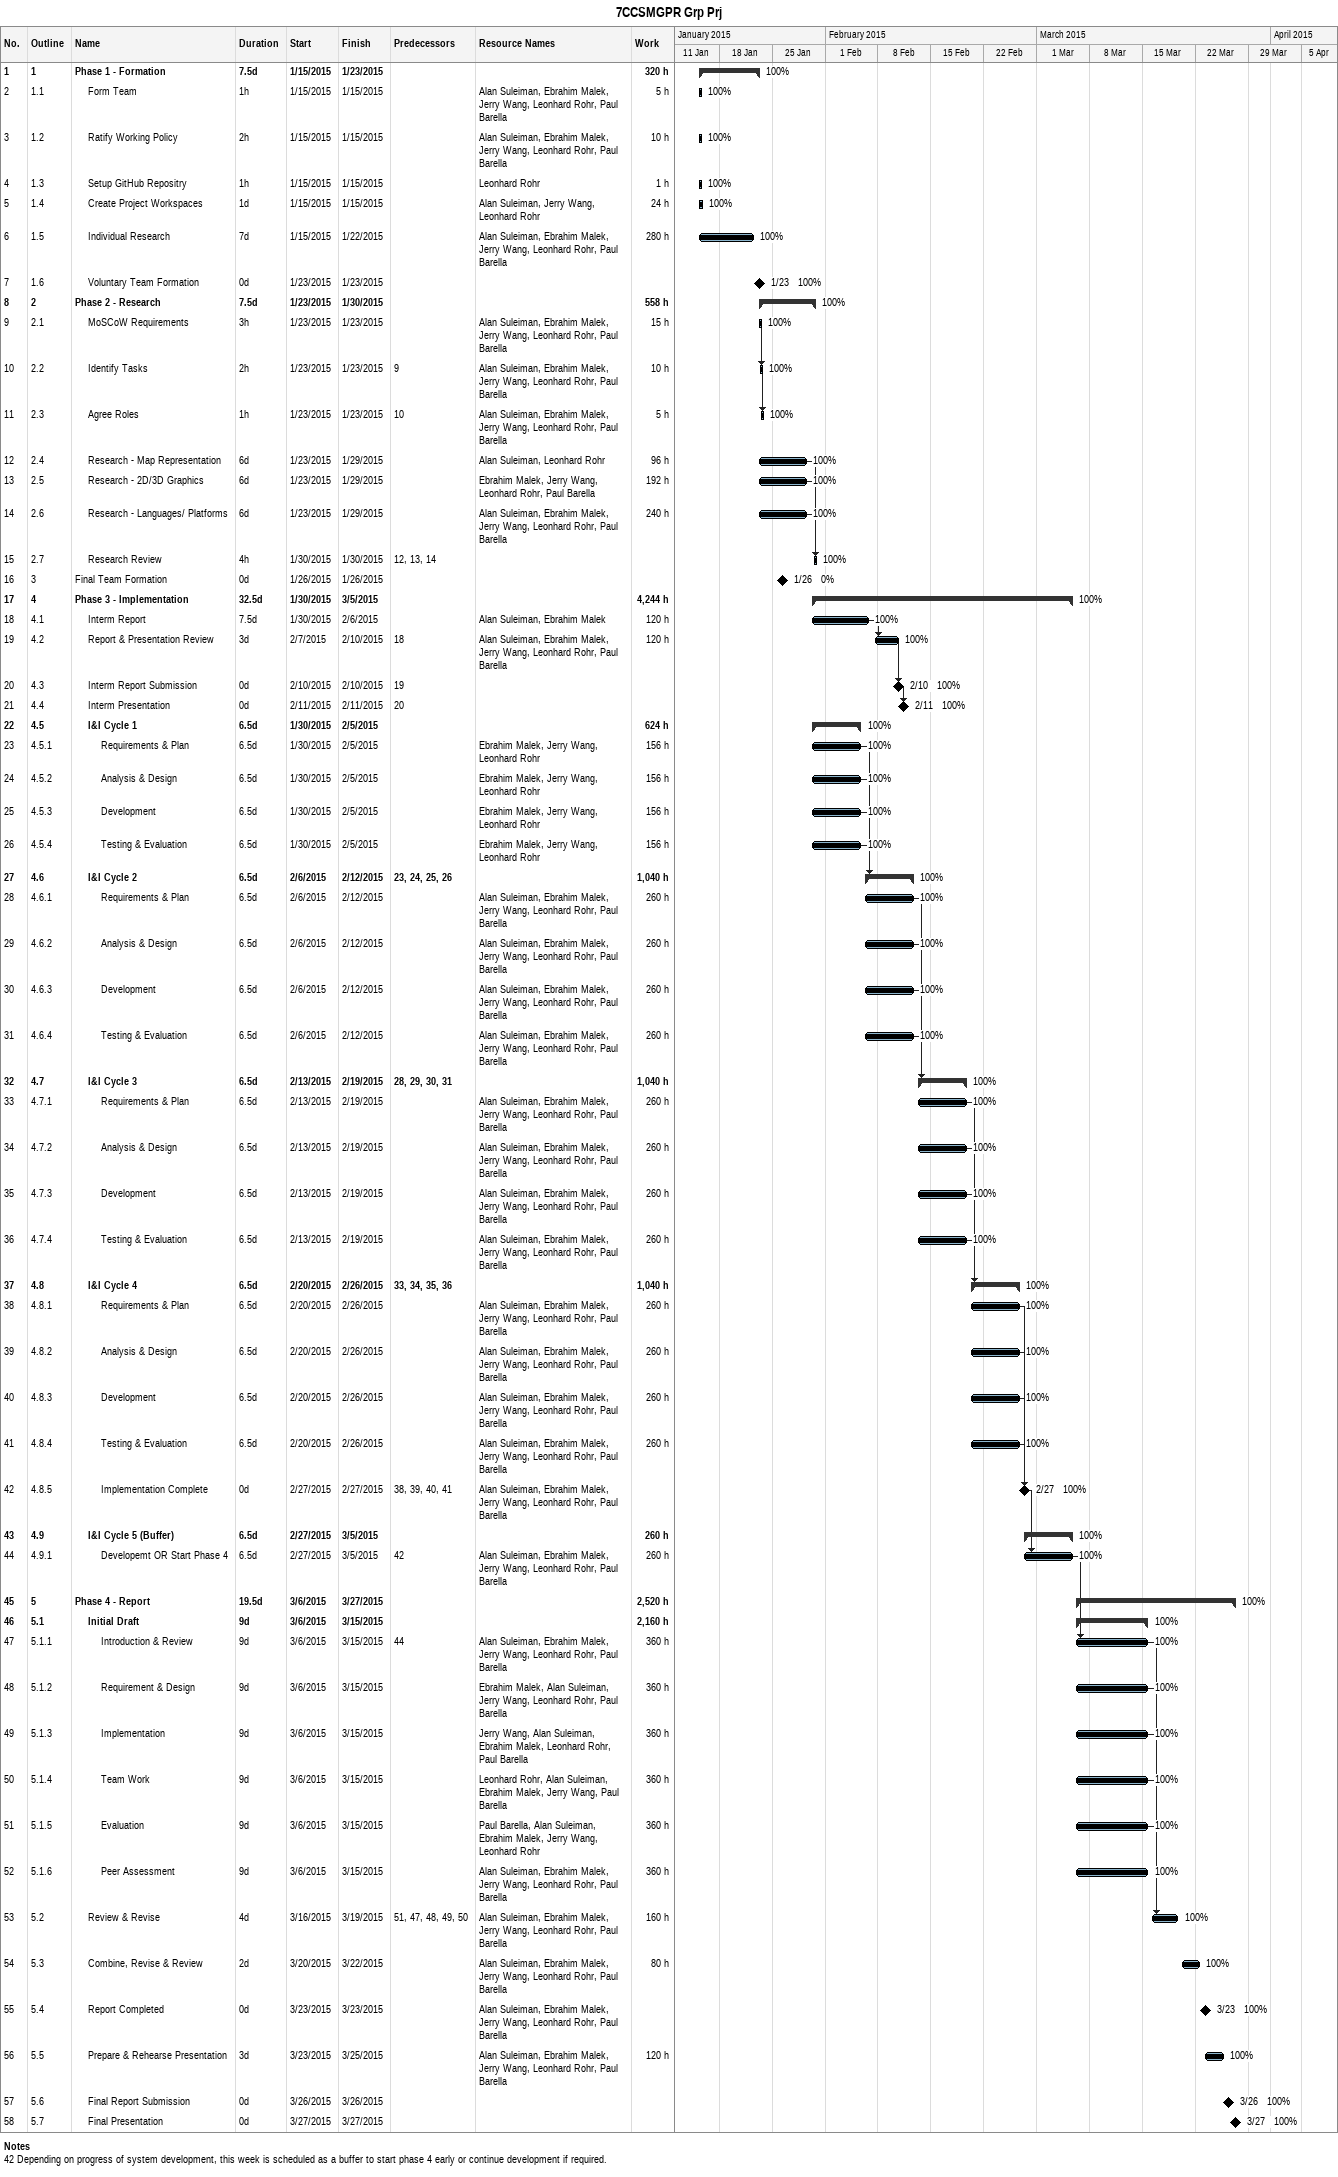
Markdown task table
7CCSMGPR Grp Prj

| ID | WBS | Task | Duration | Start | Finish | Predecessors | Resources | % complete | Work (h) |
|---|---|---|---|---|---|---|---|---|---|
| 1 | 1 | **Phase 1 - Formation** | 7.5d | 2015-01-15 | 2015-01-23 |  |  | 100 | 320 |
| 2 | 1.1 | Form Team | 1h | 2015-01-15 | 2015-01-15 |  | Alan Suleiman, Ebrahim Malek, Jerry Wang, Leonhard Rohr, Paul Barella | 100 | 5 |
| 3 | 1.2 | Ratify Working Policy | 2h | 2015-01-15 | 2015-01-15 |  | Alan Suleiman, Ebrahim Malek, Jerry Wang, Leonhard Rohr, Paul Barella | 100 | 10 |
| 4 | 1.3 | Setup GitHub Repositry | 1h | 2015-01-15 | 2015-01-15 |  | Leonhard Rohr | 100 | 1 |
| 5 | 1.4 | Create Project Workspaces | 1d | 2015-01-15 | 2015-01-15 |  | Alan Suleiman, Jerry Wang, Leonhard Rohr | 100 | 24 |
| 6 | 1.5 | Individual Research | 7d | 2015-01-15 | 2015-01-22 |  | Alan Suleiman, Ebrahim Malek, Jerry Wang, Leonhard Rohr, Paul Barella | 100 | 280 |
| 7 | 1.6 | Voluntary Team Formation | 0d | 2015-01-23 | 2015-01-23 |  |  | 100 |  |
| 8 | 2 | **Phase 2 - Research** | 7.5d | 2015-01-23 | 2015-01-30 |  |  | 100 | 558 |
| 9 | 2.1 | MoSCoW Requirements | 3h | 2015-01-23 | 2015-01-23 |  | Alan Suleiman, Ebrahim Malek, Jerry Wang, Leonhard Rohr, Paul Barella | 100 | 15 |
| 10 | 2.2 | Identify Tasks | 2h | 2015-01-23 | 2015-01-23 | 9 | Alan Suleiman, Ebrahim Malek, Jerry Wang, Leonhard Rohr, Paul Barella | 100 | 10 |
| 11 | 2.3 | Agree Roles | 1h | 2015-01-23 | 2015-01-23 | 10 | Alan Suleiman, Ebrahim Malek, Jerry Wang, Leonhard Rohr, Paul Barella | 100 | 5 |
| 12 | 2.4 | Research - Map Representation | 6d | 2015-01-23 | 2015-01-29 |  | Alan Suleiman, Leonhard Rohr | 100 | 96 |
| 13 | 2.5 | Research - 2D/3D Graphics | 6d | 2015-01-23 | 2015-01-29 |  | Ebrahim Malek, Jerry Wang, Leonhard Rohr, Paul Barella | 100 | 192 |
| 14 | 2.6 | Research - Languages/ Platforms | 6d | 2015-01-23 | 2015-01-29 |  | Alan Suleiman, Ebrahim Malek, Jerry Wang, Leonhard Rohr, Paul Barella | 100 | 240 |
| 15 | 2.7 | Research Review | 4h | 2015-01-30 | 2015-01-30 | 12, 13, 14 |  | 100 |  |
| 16 | 3 | Final Team Formation | 0d | 2015-01-26 | 2015-01-26 |  |  | 0 |  |
| 17 | 4 | **Phase 3 - Implementation** | 32.5d | 2015-01-30 | 2015-03-05 |  |  | 100 | 4244 |
| 18 | 4.1 | Interm Report | 7.5d | 2015-01-30 | 2015-02-06 |  | Alan Suleiman, Ebrahim Malek | 100 | 120 |
| 19 | 4.2 | Report & Presentation Review | 3d | 2015-02-07 | 2015-02-10 | 18 | Alan Suleiman, Ebrahim Malek, Jerry Wang, Leonhard Rohr, Paul Barella | 100 | 120 |
| 20 | 4.3 | Interm Report Submission | 0d | 2015-02-10 | 2015-02-10 | 19 |  | 100 |  |
| 21 | 4.4 | Interm Presentation | 0d | 2015-02-11 | 2015-02-11 | 20 |  | 100 |  |
| 22 | 4.5 | **I&I Cycle 1** | 6.5d | 2015-01-30 | 2015-02-05 |  |  | 100 | 624 |
| 23 | 4.5.1 | Requirements & Plan | 6.5d | 2015-01-30 | 2015-02-05 |  | Ebrahim Malek, Jerry Wang, Leonhard Rohr | 100 | 156 |
| 24 | 4.5.2 | Analysis & Design | 6.5d | 2015-01-30 | 2015-02-05 |  | Ebrahim Malek, Jerry Wang, Leonhard Rohr | 100 | 156 |
| 25 | 4.5.3 | Development | 6.5d | 2015-01-30 | 2015-02-05 |  | Ebrahim Malek, Jerry Wang, Leonhard Rohr | 100 | 156 |
| 26 | 4.5.4 | Testing & Evaluation | 6.5d | 2015-01-30 | 2015-02-05 |  | Ebrahim Malek, Jerry Wang, Leonhard Rohr | 100 | 156 |
| 27 | 4.6 | **I&I Cycle 2** | 6.5d | 2015-02-06 | 2015-02-12 | 23, 24, 25, 26 |  | 100 | 1040 |
| 28 | 4.6.1 | Requirements & Plan | 6.5d | 2015-02-06 | 2015-02-12 |  | Alan Suleiman, Ebrahim Malek, Jerry Wang, Leonhard Rohr, Paul Barella | 100 | 260 |
| 29 | 4.6.2 | Analysis & Design | 6.5d | 2015-02-06 | 2015-02-12 |  | Alan Suleiman, Ebrahim Malek, Jerry Wang, Leonhard Rohr, Paul Barella | 100 | 260 |
| 30 | 4.6.3 | Development | 6.5d | 2015-02-06 | 2015-02-12 |  | Alan Suleiman, Ebrahim Malek, Jerry Wang, Leonhard Rohr, Paul Barella | 100 | 260 |
| 31 | 4.6.4 | Testing & Evaluation | 6.5d | 2015-02-06 | 2015-02-12 |  | Alan Suleiman, Ebrahim Malek, Jerry Wang, Leonhard Rohr, Paul Barella | 100 | 260 |
| 32 | 4.7 | **I&I Cycle 3** | 6.5d | 2015-02-13 | 2015-02-19 | 28, 29, 30, 31 |  | 100 | 1040 |
| 33 | 4.7.1 | Requirements & Plan | 6.5d | 2015-02-13 | 2015-02-19 |  | Alan Suleiman, Ebrahim Malek, Jerry Wang, Leonhard Rohr, Paul Barella | 100 | 260 |
| 34 | 4.7.2 | Analysis & Design | 6.5d | 2015-02-13 | 2015-02-19 |  | Alan Suleiman, Ebrahim Malek, Jerry Wang, Leonhard Rohr, Paul Barella | 100 | 260 |
| 35 | 4.7.3 | Development | 6.5d | 2015-02-13 | 2015-02-19 |  | Alan Suleiman, Ebrahim Malek, Jerry Wang, Leonhard Rohr, Paul Barella | 100 | 260 |
| 36 | 4.7.4 | Testing & Evaluation | 6.5d | 2015-02-13 | 2015-02-19 |  | Alan Suleiman, Ebrahim Malek, Jerry Wang, Leonhard Rohr, Paul Barella | 100 | 260 |
| 37 | 4.8 | **I&I Cycle 4** | 6.5d | 2015-02-20 | 2015-02-26 | 33, 34, 35, 36 |  | 100 | 1040 |
| 38 | 4.8.1 | Requirements & Plan | 6.5d | 2015-02-20 | 2015-02-26 |  | Alan Suleiman, Ebrahim Malek, Jerry Wang, Leonhard Rohr, Paul Barella | 100 | 260 |
| 39 | 4.8.2 | Analysis & Design | 6.5d | 2015-02-20 | 2015-02-26 |  | Alan Suleiman, Ebrahim Malek, Jerry Wang, Leonhard Rohr, Paul Barella | 100 | 260 |
| 40 | 4.8.3 | Development | 6.5d | 2015-02-20 | 2015-02-26 |  | Alan Suleiman, Ebrahim Malek, Jerry Wang, Leonhard Rohr, Paul Barella | 100 | 260 |
| 41 | 4.8.4 | Testing & Evaluation | 6.5d | 2015-02-20 | 2015-02-26 |  | Alan Suleiman, Ebrahim Malek, Jerry Wang, Leonhard Rohr, Paul Barella | 100 | 260 |
| 42 | 4.8.5 | Implementation Complete | 0d | 2015-02-27 | 2015-02-27 | 38, 39, 40, 41 | Alan Suleiman, Ebrahim Malek, Jerry Wang, Leonhard Rohr, Paul Barella | 100 |  |
| 43 | 4.9 | **I&I Cycle 5 (Buffer)** | 6.5d | 2015-02-27 | 2015-03-05 |  |  | 100 | 260 |
| 44 | 4.9.1 | Developemt OR Start Phase 4 | 6.5d | 2015-02-27 | 2015-03-05 | 42 | Alan Suleiman, Ebrahim Malek, Jerry Wang, Leonhard Rohr, Paul Barella | 100 | 260 |
| 45 | 5 | **Phase 4 - Report** | 19.5d | 2015-03-06 | 2015-03-27 |  |  | 100 | 2520 |
| 46 | 5.1 | **Initial Draft** | 9d | 2015-03-06 | 2015-03-15 |  |  | 100 | 2160 |
| 47 | 5.1.1 | Introduction & Review | 9d | 2015-03-06 | 2015-03-15 | 44 | Alan Suleiman, Ebrahim Malek, Jerry Wang, Leonhard Rohr, Paul Barella | 100 | 360 |
| 48 | 5.1.2 | Requirement & Design | 9d | 2015-03-06 | 2015-03-15 |  | Ebrahim Malek, Alan Suleiman, Jerry Wang, Leonhard Rohr, Paul Barella | 100 | 360 |
| 49 | 5.1.3 | Implementation | 9d | 2015-03-06 | 2015-03-15 |  | Jerry Wang, Alan Suleiman, Ebrahim Malek, Leonhard Rohr, Paul Barella | 100 | 360 |
| 50 | 5.1.4 | Team Work | 9d | 2015-03-06 | 2015-03-15 |  | Leonhard Rohr, Alan Suleiman, Ebrahim Malek, Jerry Wang, Paul Barella | 100 | 360 |
| 51 | 5.1.5 | Evaluation | 9d | 2015-03-06 | 2015-03-15 |  | Paul Barella, Alan Suleiman, Ebrahim Malek, Jerry Wang, Leonhard Rohr | 100 | 360 |
| 52 | 5.1.6 | Peer Assessment | 9d | 2015-03-06 | 2015-03-15 |  | Alan Suleiman, Ebrahim Malek, Jerry Wang, Leonhard Rohr, Paul Barella | 100 | 360 |
| 53 | 5.2 | Review & Revise | 4d | 2015-03-16 | 2015-03-19 | 51, 47, 48, 49, 50 | Alan Suleiman, Ebrahim Malek, Jerry Wang, Leonhard Rohr, Paul Barella | 100 | 160 |
| 54 | 5.3 | Combine, Revise & Review | 2d | 2015-03-20 | 2015-03-22 |  | Alan Suleiman, Ebrahim Malek, Jerry Wang, Leonhard Rohr, Paul Barella | 100 | 80 |
| 55 | 5.4 | Report Completed | 0d | 2015-03-23 | 2015-03-23 |  | Alan Suleiman, Ebrahim Malek, Jerry Wang, Leonhard Rohr, Paul Barella | 100 |  |
| 56 | 5.5 | Prepare & Rehearse Presentation | 3d | 2015-03-23 | 2015-03-25 |  | Alan Suleiman, Ebrahim Malek, Jerry Wang, Leonhard Rohr, Paul Barella | 100 | 120 |
| 57 | 5.6 | Final Report Submission | 0d | 2015-03-26 | 2015-03-26 |  |  | 100 |  |
| 58 | 5.7 | Final Presentation | 0d | 2015-03-27 | 2015-03-27 |  |  | 100 |  |

Notes
- 42: Depending on progress of system development, this week is scheduled as a buffer to start phase 4 early or continue development if required.
